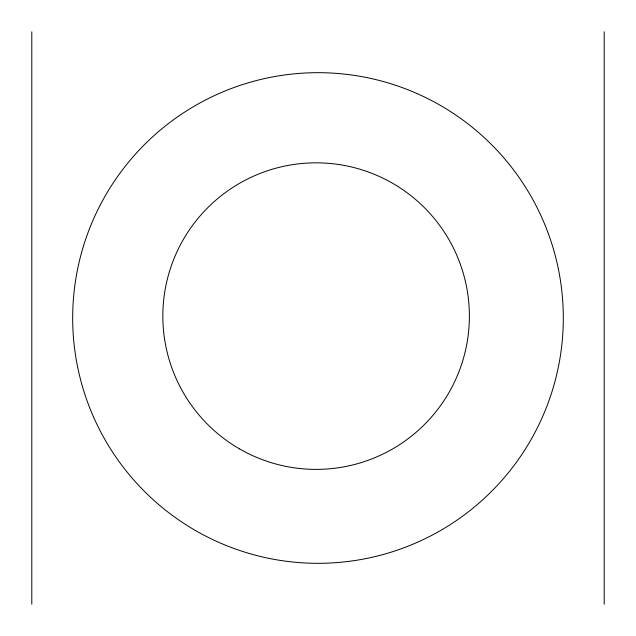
<?xml version="1.0" encoding="UTF-8"?>
<svg xmlns="http://www.w3.org/2000/svg" width="636" height="636" viewBox="0 0 636 636"><rect width="100%" height="100%" fill="white"/><g stroke="black" fill="none" stroke-linecap="round" stroke-linejoin="round"><path stroke-width="0.95" d="M604.2 31.8L604.2 604.2M31.8 31.8L31.8 604.2M195.339 530.448A245.313 245.313 0 0 0 563.313 318A245.313 245.313 0 0 0 195.339 105.552A245.313 245.313 0 0 0 195.339 530.448M239.47 448.849A153.276 153.276 0 0 0 469.384 316.108A153.276 153.276 0 0 0 239.47 183.367A153.276 153.276 0 0 0 239.47 448.849"/></g></svg>
